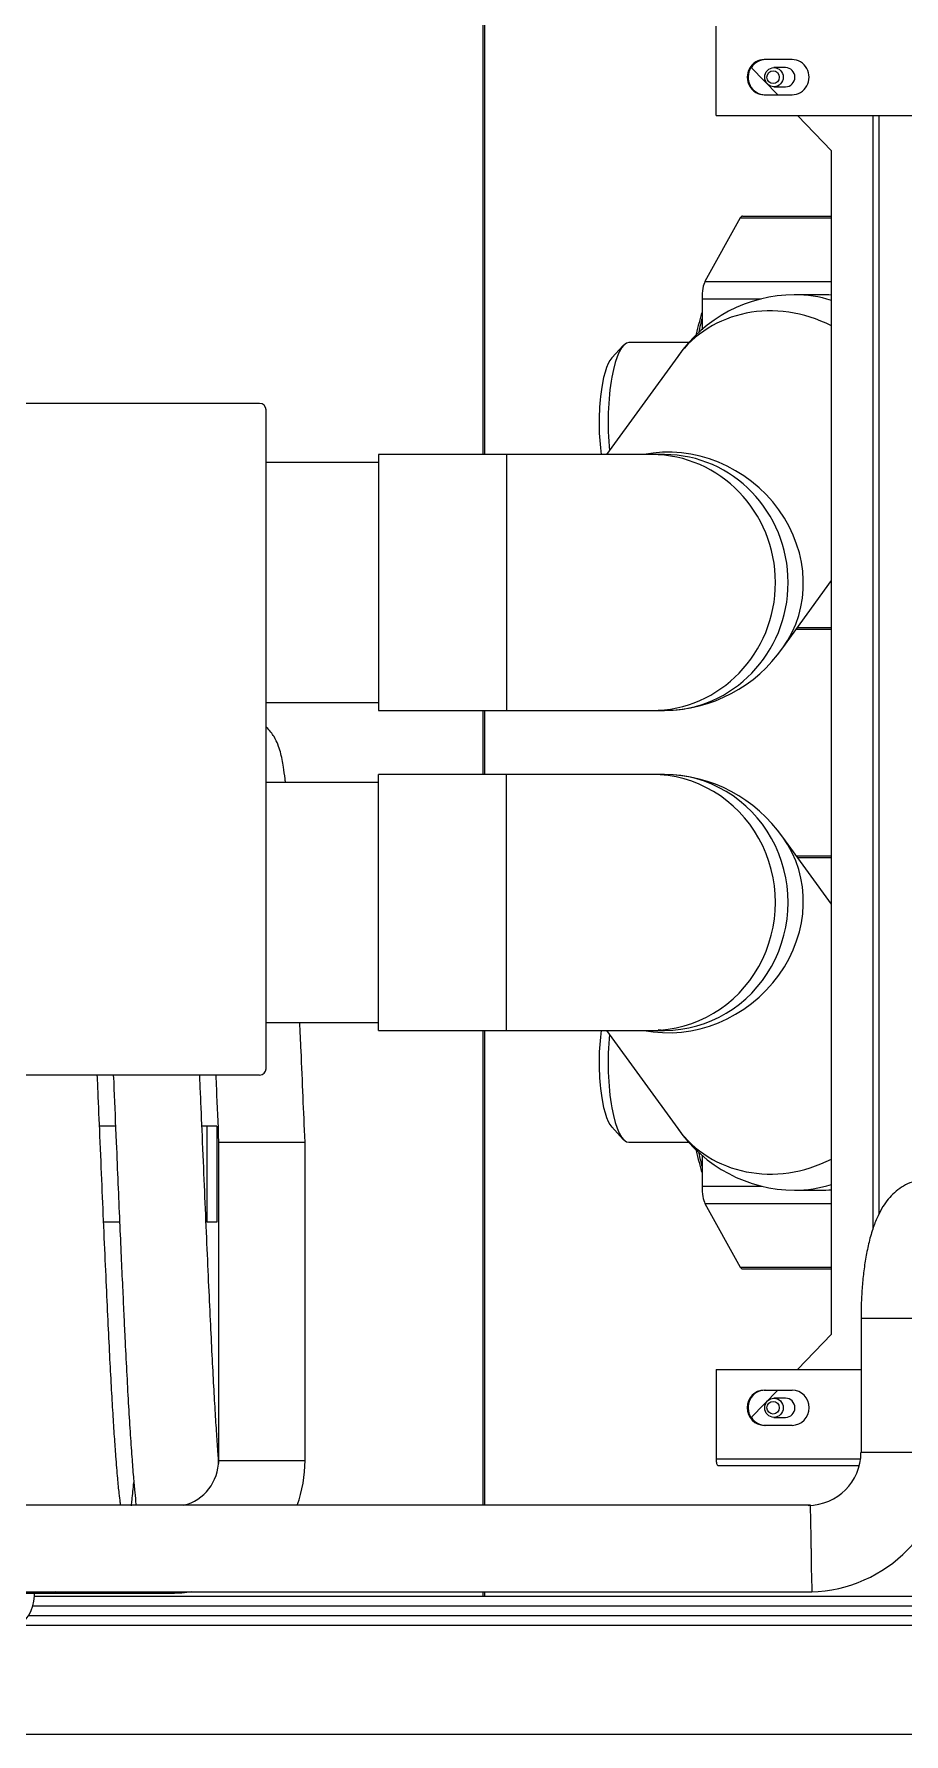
# Model space of a CAD drawing. Header units: millimetres. Extents: x 3795014 to 4300160, y 3869364 to 4016788.
# Drawn here: x 4226162.6 to 4226298.5, y 3922641.5 to 3922907.3 of the extents above; entities that cross this region are included whole.
import ezdxf

# ---------------------------------------------------------------- set-up
doc = ezdxf.new("R2010")
doc.units = ezdxf.units.MM
doc.layers.add('линия перехода', color=7, linetype='Continuous')
doc.layers.add('основная', color=7, linetype='Continuous', lineweight=50)

msp = doc.modelspace()

# ---------------------------------------------------------------- linework, layer by layer
at = {"layer": 'линия перехода', "color": 0, "linetype": 'Continuous', "lineweight": -3}
for p, q in [((4226293.68, 3922720.62), (4226293.68, 3922894.53)), ((4226294.6, 3922894.53), (4226294.6, 3922722.83)), ((4226272.93, 3922878.54), (4226287.16, 3922878.54)), ((4226267.41, 3922868.61), (4226287.16, 3922868.61)), ((4226266.96, 3922865.89), (4226276.2, 3922865.89)), ((4226236.42, 3922841.53), (4226236.42, 3922801.53)), ((4226281.88, 3922814.52), (4226287.16, 3922814.52)), ((4226236.42, 3922751.53), (4226236.42, 3922791.53)), ((4226281.88, 3922778.54), (4226287.16, 3922778.54)), ((4226266.96, 3922727.17), (4226276.34, 3922727.17)), ((4226267.41, 3922724.45), (4226287.16, 3922724.45)), ((4226272.93, 3922714.52), (4226287.16, 3922714.52)), ((4226291.79, 3922706.53), (4226305.29, 3922706.53)), ((4226305.29, 3922685.53), (4226291.79, 3922685.53)), ((4226191.42, 3922684.31), (4226204.92, 3922684.31)), ((4226269.16, 3922684.53), (4226291.59, 3922684.53)), ((4226178.15, 3922663.78), (4226178.15, 3922663.56)), ((4226184.17, 3922663.78), (4226184.17, 3922663.56)), ((4226160.29, 3922658.53), (4226465.67, 3922658.53))]:
    msp.add_line(p, q, dxfattribs=at)
for centre, major_axis, ratio, start_param, end_param in [((4226279.36, 3922845.16), (-16.2, 11.73), 0.909734, 4.880868, 6.283185), ((4226281.41, 3922846.53), (0, 20), 0.966011, 0, 0.002182), ((4226281.41, 3922846.53), (0, 20), 0.966011, 5.980809, 6.283185), ((4226263.38, 3922823.07), (-16.2, 11.73), 0.909734, 3.141117, 5.584637), ((4226259.1, 3922821.53), (0, 20), 0.966011, 3.141593, 6.283185), ((4226261.08, 3922821.53), (0, 20), 0.966011, 3.141593, 6.283185), ((4226259.1, 3922771.53), (0, -20), 0.966011, 0, 3.141593), ((4226261.08, 3922771.53), (0, -20), 0.966011, 0, 3.141593), ((4226263.38, 3922769.99), (-16.2, -11.73), 0.909734, 0.698549, 3.142207), ((4226279.36, 3922747.9), (-16.2, -11.73), 0.909734, 0, 1.402318), ((4226281.41, 3922746.53), (0, 20), 0.966011, 3.140682, 3.443969)]:
    msp.add_ellipse(centre, major_axis=major_axis, ratio=ratio, start_param=start_param, end_param=end_param, dxfattribs=at)
at = {"layer": 'основная', "color": 0, "linetype": 'Continuous', "lineweight": -3}
for p, q in [((4226232.76, 3922841.53), (4226232.76, 3922930.03)), ((4226233.01, 3922841.53), (4226233.01, 3922930.03)), ((4226269.16, 3922894.53), (4226269.16, 3922908.53)), ((4226281.02, 3922903.28), (4226276.67, 3922903.28)), ((4226274.59, 3922902.05), (4226274.65, 3922902.05)), ((4226278.78, 3922897.78), (4226274.65, 3922902.05)), ((4226280.01, 3922902.03), (4226278.19, 3922902.03)), ((4226278.19, 3922899.03), (4226280.01, 3922899.03)), ((4226276.67, 3922897.78), (4226281.02, 3922897.78)), ((4226269.16, 3922894.53), (4226655.5, 3922894.53)), ((4226287.16, 3922889.03), (4226281.85, 3922894.53)), ((4226287.16, 3922704.03), (4226287.16, 3922889.03)), ((4226272.93, 3922878.54), (4226267.41, 3922868.61)), ((4226273.26, 3922878.82), (4226287.16, 3922878.82)), ((4226285.46, 3922866.53), (4226281.41, 3922866.53)), ((4226266.96, 3922865.89), (4226266.96, 3922861.03)), ((4226254.65, 3922858.57), (4226252.86, 3922856.65)), ((4226264.93, 3922859.03), (4226255.52, 3922859.03)), ((4226263.16, 3922856.89), (4226252.05, 3922841.53)), ((4226197.83, 3922849.53), (4226148.83, 3922849.53)), ((4226198.83, 3922745.53), (4226198.83, 3922848.53)), ((4226216.42, 3922840.28), (4226198.83, 3922840.28)), ((4226216.42, 3922841.53), (4226216.42, 3922801.53)), ((4226236.42, 3922841.53), (4226216.42, 3922841.53)), ((4226259.1, 3922841.53), (4226236.42, 3922841.53)), ((4226261.08, 3922841.53), (4226259.1, 3922841.53)), ((4226279.58, 3922811.35), (4226287.16, 3922821.83)), ((4226281.67, 3922814.24), (4226287.16, 3922814.24)), ((4226198.83, 3922802.78), (4226216.42, 3922802.78)), ((4226216.42, 3922801.53), (4226236.42, 3922801.53)), ((4226232.76, 3922791.53), (4226232.76, 3922801.53)), ((4226233.01, 3922791.53), (4226233.01, 3922801.53)), ((4226236.42, 3922801.53), (4226259.1, 3922801.53)), ((4226259.1, 3922801.53), (4226261.08, 3922801.53)), ((4226216.42, 3922790.28), (4226198.83, 3922790.28)), ((4226216.42, 3922751.53), (4226216.42, 3922791.53)), ((4226236.42, 3922791.53), (4226216.42, 3922791.53)), ((4226259.1, 3922791.53), (4226236.42, 3922791.53)), ((4226261.08, 3922791.53), (4226259.1, 3922791.53)), ((4226287.16, 3922771.24), (4226279.58, 3922781.72)), ((4226281.67, 3922778.82), (4226287.16, 3922778.82)), ((4226198.83, 3922752.78), (4226216.42, 3922752.78)), ((4226216.42, 3922751.53), (4226236.42, 3922751.53)), ((4226232.76, 3922677.28), (4226232.76, 3922751.53)), ((4226233.01, 3922677.28), (4226233.01, 3922751.53)), ((4226236.42, 3922751.53), (4226259.1, 3922751.53)), ((4226252.05, 3922751.53), (4226263.16, 3922736.18)), ((4226259.1, 3922751.53), (4226261.08, 3922751.53)), ((4226261.08, 3922751.53), (4226260.11, 3922751.59)), ((4226197.83, 3922744.53), (4226148.83, 3922744.53)), ((4226175.31, 3922736.53), (4226172.82, 3922736.53)), ((4226189.59, 3922736.53), (4226188.83, 3922736.53)), ((4226191.14, 3922736.53), (4226189.59, 3922736.53)), ((4226189.59, 3922736.53), (4226189.59, 3922721.53)), ((4226191.14, 3922736.53), (4226191.14, 3922721.53)), ((4226252.86, 3922736.42), (4226254.65, 3922734.49)), ((4226191.42, 3922734.03), (4226204.92, 3922734.03)), ((4226191.42, 3922734.03), (4226204.92, 3922734.03)), ((4226191.42, 3922734.03), (4226191.42, 3922684.31)), ((4226204.92, 3922684.31), (4226204.92, 3922734.03)), ((4226255.52, 3922734.03), (4226264.9, 3922734.03)), ((4226266.96, 3922732.03), (4226266.96, 3922727.17)), ((4226281.41, 3922726.53), (4226285.46, 3922726.53)), ((4226267.41, 3922724.45), (4226272.93, 3922714.52)), ((4226175.95, 3922721.53), (4226173.46, 3922721.53)), ((4226191.14, 3922721.53), (4226189.59, 3922721.53)), ((4226273.26, 3922714.24), (4226287.16, 3922714.24)), ((4226291.79, 3922706.53), (4226291.79, 3922685.53)), ((4226281.85, 3922698.53), (4226287.16, 3922704.03)), ((4226269.16, 3922698.53), (4226291.79, 3922698.53)), ((4226269.16, 3922698.53), (4226269.16, 3922684.53)), ((4226278.78, 3922695.28), (4226274.65, 3922691.01)), ((4226276.67, 3922695.28), (4226281.02, 3922695.28)), ((4226280.01, 3922694.03), (4226278.19, 3922694.03)), ((4226274.59, 3922691.01), (4226274.65, 3922691.01)), ((4226278.19, 3922691.03), (4226280.01, 3922691.03)), ((4226281.02, 3922689.78), (4226276.67, 3922689.78)), ((4226269.42, 3922683.53), (4226291.4, 3922683.53)), ((4226283.89, 3922677.28), (4226059.02, 3922677.28)), ((4226059.02, 3922663.78), (4226284.12, 3922663.78)), ((4226150.15, 3922663.56), (4226164.15, 3922663.56)), ((4226714.3, 3922661.53), (4226162.4, 3922661.53)), ((4226162.63, 3922663.09), (4226162.63, 3922663.56)), ((4226390.63, 3922663.03), (4226162.63, 3922663.03)), ((4226164.15, 3922663.56), (4226178.15, 3922663.56)), ((4226178.15, 3922663.56), (4226184.17, 3922663.56)), ((4226232.76, 3922663.03), (4226232.76, 3922663.78)), ((4226233.01, 3922663.03), (4226233.01, 3922663.78)), ((4226161.71, 3922660.03), (4226465.67, 3922660.03)), ((4226105.37, 3922641.53), (4226437.92, 3922641.53))]:
    msp.add_line(p, q, dxfattribs=at)
for centre, radius, start, end in [((4226281.6, 3922844.08), 22.45, 90.4879, 145.2287), ((4226197.83, 3922848.53), 1, 0, 90), ((4226260.86, 3922824.29), 22.76, 270.5468, 325.3432), ((4226260.84, 3922768.75), 22.78, 34.6935, 89.4166), ((4226197.83, 3922745.53), 1, 270, 0), ((4226281.62, 3922749.01), 22.48, 214.8088, 269.4747), ((4226283.52, 3922685.53), 8.26, 270.1747, 359.977), ((4226283.53, 3922685.53), 21.76, 271.2021, 359.9987), ((4226184.17, 3922684.31), 7.25, 284.3116, 0), ((4226184.17, 3922684.31), 20.75, 340.2112, 0), ((4225647.23, 3922662.31), 636.84, 0.74005, 1.34744), ((4226398.02, 3922668.96), 114.01, 179.2099, 182.6029), ((4226164.15, 3922670.31), 6.75, 270, 284.8351), ((4226184.17, 3922684.31), 20.75, 270, 278.4453)]:
    msp.add_arc(centre, radius, start, end, dxfattribs=at)
for centre, major_axis, ratio, start_param, end_param in [((4226276.67, 3922900.53), (0, 2.75), 0.965835, 0, 3.141593), ((4226276.87, 3922900.53), (0, 2.75), 0.965835, 0, 0.986017), ((4226281.02, 3922900.53), (0, -2.75), 0.965835, 0, 3.141593), ((4226276.8, 3922900.53), (0, 2.75), 0.965835, 0.986017, 3.141593), ((4226280.01, 3922900.53), (0, 1.5), 0.965835, 3.141593, 6.283185), ((4226273.26, 3922875.82), (0, 3), 0.259156, 0, 0.436332), ((4226267.74, 3922865.89), (0, 3), 0.259156, 0.436332, 1.570796), ((4226285.46, 3922846.53), (0, 20), 0.966011, 6.194937, 6.283185), ((4226270.49, 3922846.53), (0, 22), 0.259156, 0.66734, 0.892276), ((4226270.97, 3922846.53), (0, -22.5), 0.259156, 3.900273, 4.031735), ((4226255.52, 3922846.53), (0, -12.5), 0.259156, 3.141593, 5.071575), ((4226253.59, 3922846.53), (0, -10.5), 0.259156, 3.413245, 5.208706), ((4226253.59, 3922746.53), (0, 10.5), 0.259156, 1.074479, 2.869941), ((4226255.52, 3922746.53), (0, -12.5), 0.259156, 4.353203, 6.283185), ((4226270.49, 3922746.53), (0, -22), 0.259156, -0.892472, -0.66734), ((4226270.97, 3922746.53), (0, -22.5), 0.259156, -0.888192, -0.75868), ((4226267.74, 3922727.17), (0, 3), 0.259156, 1.570796, 2.70526), ((4226285.46, 3922746.53), (0, 20), 0.966011, 3.141593, 3.229841), ((4226273.26, 3922717.24), (0, 3), 0.259156, 2.70526, 3.141593), ((4226276.8, 3922692.53), (0, 2.75), 0.965835, 0, 2.155576), ((4226276.67, 3922692.53), (0, -2.75), 0.965835, 3.141593, 6.283185), ((4226280.01, 3922692.53), (0, 1.5), 0.965835, 3.141593, 6.283185), ((4226281.02, 3922692.53), (0, 2.75), 0.965835, 3.141593, 6.283185), ((4226276.87, 3922692.53), (0, -2.75), 0.965835, 5.297169, 6.283185), ((4226269.42, 3922684.53), (0, 1), 0.259156, 1.570796, 3.141593), ((4226156.43, 3922663.09), (-6.2, 0), 0.939693, 0, 3.141593)]:
    msp.add_ellipse(centre, major_axis=major_axis, ratio=ratio, start_param=start_param, end_param=end_param, dxfattribs=at)
for centre, major_axis in [((4226278.19, 3922900.53), (0, 1.5)), ((4226278.06, 3922900.53), (0, -1)), ((4226278.19, 3922692.53), (0, 1.5)), ((4226278.06, 3922692.53), (0, 1))]:
    msp.add_ellipse(centre, major_axis=major_axis, ratio=0.965835, dxfattribs=at)
for points, knots in [([(4226201.87, 3922790.3), (4226201.84, 3922790.49), (4226201.75, 3922791.31), (4226201.59, 3922792.53), (4226201.35, 3922793.9), (4226201.07, 3922795.09), (4226200.79, 3922796.04), (4226200.16, 3922797.41), (4226199.4, 3922798.42), (4226198.87, 3922798.92), (4226198.85, 3922798.94)], [0.18202893, 0.18202893, 0.18202893, 0.18202893, 0.18561958, 0.19747796, 0.20598597, 0.21500126, 0.22433949, 0.23104869, 0.23797429, 0.23826258, 0.23826258, 0.23826258, 0.23826258]), ([(4226204.92, 3922734.03), (4226204.81, 3922736.63), (4226204.62, 3922741.1), (4226204.35, 3922747.5), (4226204.18, 3922751.34), (4226204.11, 3922752.81)], [0, 0, 0, 0, 0.0181112, 0.03678465, 0.04863097, 0.04863097, 0.04863097, 0.04863097]), ([(4226172.92, 3922734.03), (4226172.81, 3922736.63), (4226172.67, 3922739.91), (4226172.52, 3922743.4), (4226172.47, 3922744.55)], [0, 0, 0, 0, 0.03567342, 0.05322824, 0.05322824, 0.05322824, 0.05322824]), ([(4226174.97, 3922744.55), (4226175.01, 3922743.82), (4226175.15, 3922740.38), (4226175.29, 3922737.1), (4226175.42, 3922734.03)], [0.97296352, 0.97296352, 0.97296352, 0.97296352, 0.97864883, 1, 1, 1, 1]), ([(4226188.92, 3922734.03), (4226188.81, 3922736.63), (4226188.67, 3922739.91), (4226188.52, 3922743.4), (4226188.47, 3922744.55)], [0, 0, 0, 0, 0.0181112, 0.02702368, 0.02702368, 0.02702368, 0.02702368]), ([(4226190.97, 3922744.55), (4226191.01, 3922743.82), (4226191.15, 3922740.38), (4226191.29, 3922737.1), (4226191.42, 3922734.03)], [0.97296352, 0.97296352, 0.97296352, 0.97296352, 0.97864883, 1, 1, 1, 1]), ([(4226176.13, 3922677.24), (4226176.11, 3922677.38), (4226176.04, 3922677.84), (4226175.88, 3922679.17), (4226175.64, 3922681.52), (4226175.4, 3922684.56), (4226175.15, 3922688.03), (4226174.92, 3922691.66), (4226174.67, 3922695.91), (4226174.41, 3922700.77), (4226174.15, 3922706.26), (4226173.86, 3922712.4), (4226173.56, 3922719.12), (4226173.23, 3922726.55), (4226173.04, 3922731.22), (4226172.92, 3922734.03)], [0.7968387, 0.7968387, 0.7968387, 0.7968387, 0.8049974, 0.8185522, 0.8342743, 0.8521378, 0.865312, 0.87936, 0.8942279, 0.9098397, 0.9261287, 0.9433386, 0.9614737, 0.9804129, 1, 1, 1, 1]), ([(4226175.42, 3922734.03), (4226175.52, 3922731.66), (4226175.68, 3922727.79), (4226175.94, 3922721.71), (4226176.18, 3922716.33), (4226176.4, 3922711.54), (4226176.6, 3922707.32), (4226176.8, 3922702.89), (4226177.04, 3922698.17), (4226177.31, 3922693.24), (4226177.59, 3922688.76), (4226177.85, 3922684.91), (4226178.09, 3922681.78), (4226178.3, 3922679.35), (4226178.45, 3922677.98), (4226178.52, 3922677.34), (4226178.53, 3922677.28)], [0, 0, 0, 0, 0.0165095, 0.0319192, 0.04613, 0.0590773, 0.0707258, 0.0814248, 0.0974756, 0.1136561, 0.1298794, 0.1458248, 0.1601977, 0.1729309, 0.1841215, 0.185264, 0.185264, 0.185264, 0.185264]), ([(4226191.46, 3922683.8), (4226191.43, 3922684.18), (4226191.33, 3922685.5), (4226191.15, 3922688.03), (4226190.92, 3922691.66), (4226190.67, 3922695.91), (4226190.41, 3922700.77), (4226190.15, 3922706.26), (4226189.86, 3922712.4), (4226189.56, 3922719.12), (4226189.23, 3922726.55), (4226189.04, 3922731.22), (4226188.92, 3922734.03)], [0.8464276, 0.8464276, 0.8464276, 0.8464276, 0.8521378, 0.865312, 0.87936, 0.8942279, 0.9098397, 0.9261287, 0.9433386, 0.9614737, 0.9804129, 1, 1, 1, 1]), ([(4226302.43, 3922728.28), (4226301.86, 3922728.25), (4226300.89, 3922728.19), (4226299.4, 3922727.72), (4226298.1, 3922727.03), (4226296.97, 3922726.16), (4226296, 3922725.12), (4226295.15, 3922723.92), (4226294.37, 3922722.47), (4226293.65, 3922720.66), (4226293.03, 3922718.51), (4226292.54, 3922716.13), (4226292.18, 3922713.69), (4226291.95, 3922711.23), (4226291.81, 3922708.79), (4226291.8, 3922707.33), (4226291.79, 3922706.53)], [0, 0, 0, 0, 0.05583, 0.111285, 0.165214, 0.219208, 0.275171, 0.335846, 0.405484, 0.489683, 0.586994, 0.678671, 0.764927, 0.848235, 0.929994, 1, 1, 1, 1]), ([(4226177.8, 3922677.21), (4226177.84, 3922677.51), (4226177.96, 3922678.64), (4226178.08, 3922679.88), (4226178.17, 3922680.86)], [0.32236588, 0.32236588, 0.32236588, 0.32236588, 0.32806717, 0.34308672, 0.34308672, 0.34308672, 0.34308672])]:
    msp.add_open_spline(points, degree=3, knots=knots, dxfattribs=at)

doc.saveas('drawing.dxf')
